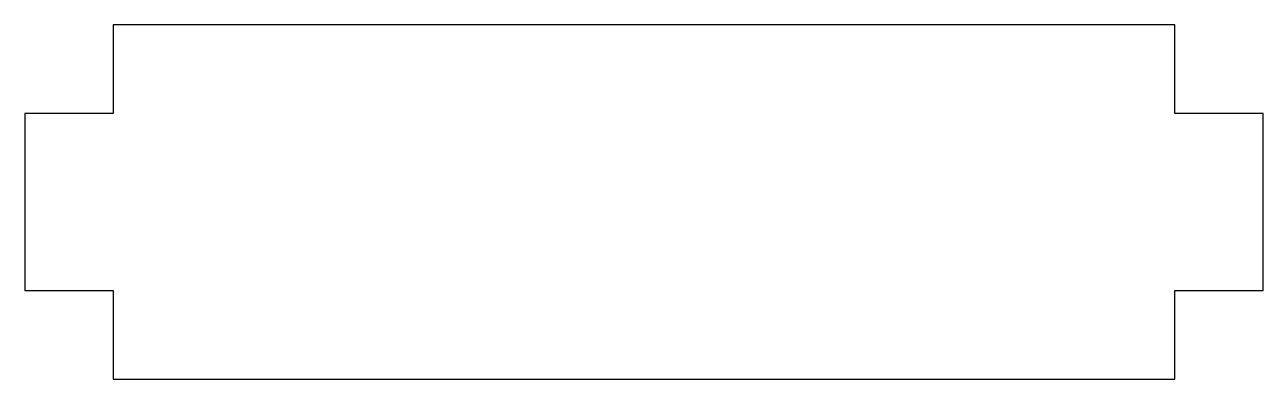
# Model space of a CAD drawing. Header units: millimetres. Extents: x -35 to 35, y 101 to 121.
import ezdxf

# ---------------------------------------------------------------- set-up
doc = ezdxf.new("R2010")
doc.units = ezdxf.units.MM
doc.layers.get('0').update_dxf_attribs({"linetype": 'CONTINUOUS'})

msp = doc.modelspace()

# ---------------------------------------------------------------- linework, layer by layer
msp.add_lwpolyline([(-29.984, 115.994), (-34.984, 115.994), (-34.984, 105.994), (-29.984, 105.994), (-29.984, 100.994), (30.016, 100.994), (30.016, 105.994), (35.016, 105.994), (35.016, 115.994), (30.016, 115.994), (30.016, 120.994), (-29.984, 120.994)], close=True)

doc.saveas('drawing.dxf')
